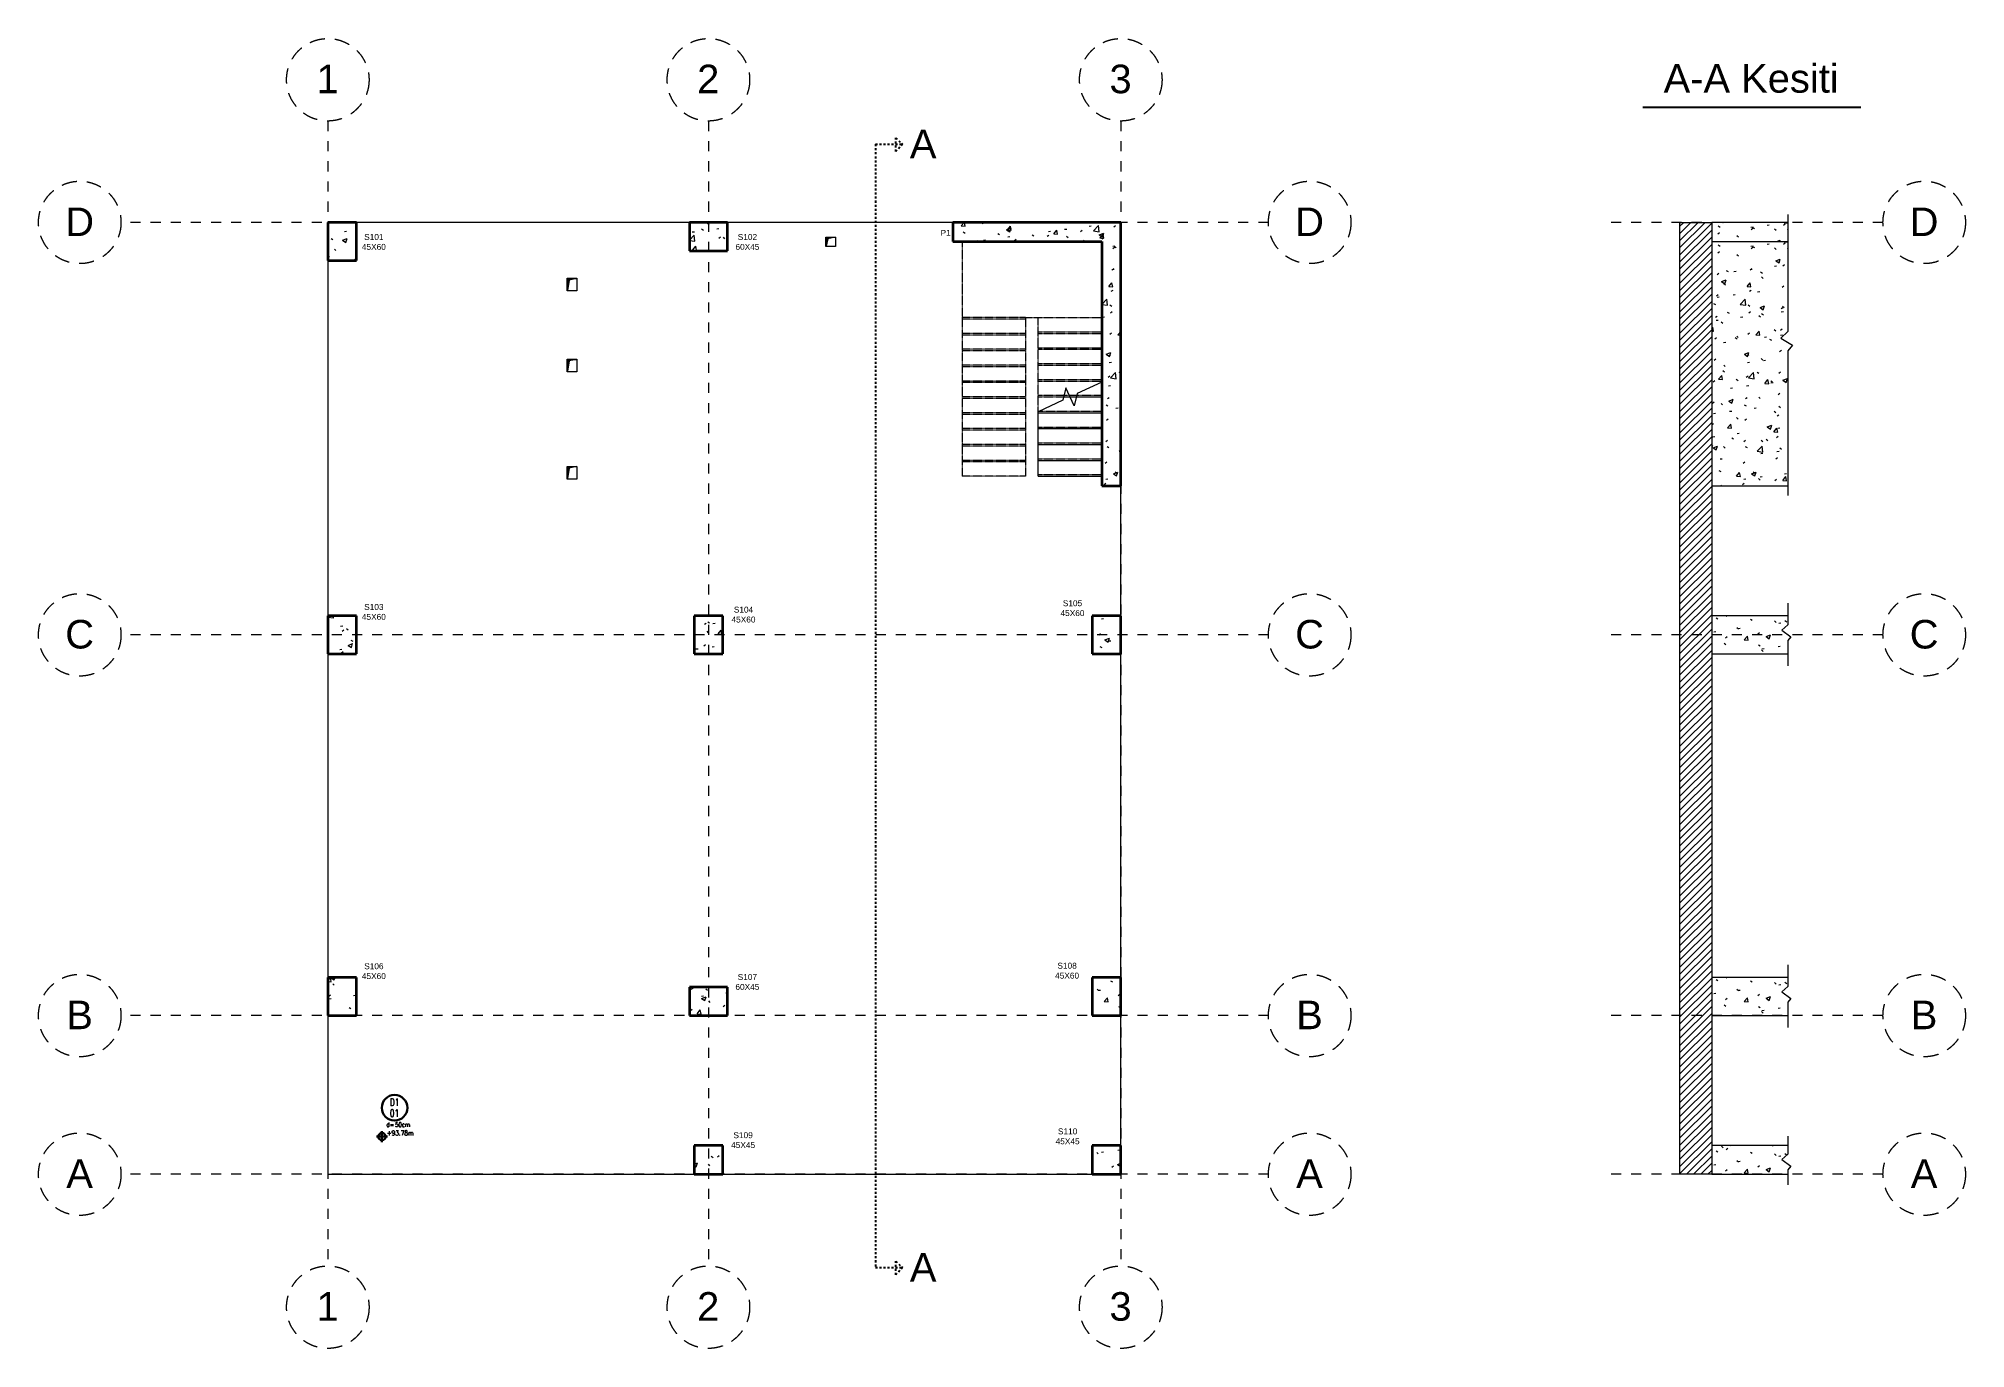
# Model space of a CAD drawing. Header units: millimetres. Extents: x -4560 to 25815, y -2746 to 17898.
import ezdxf
from ezdxf.enums import TextEntityAlignment as Align

# ---------------------------------------------------------------- set-up
doc = ezdxf.new("R2010")
doc.units = ezdxf.units.MM
doc.linetypes.add('Dash', pattern=[6.35, 3.175, -3.175])
doc.linetypes.add('Overhead', pattern=[3.96875, 2.38125, -1.5875])
for name, color, linetype, lineweight in [('A-FLOR', 30, 'Continuous', 9), ('A-WALL', 113, 'Continuous', 18), ('A-WALL-PATT', 111, 'Continuous', 35), ('S-COLS', 52, 'Continuous', 9), ('S-ER-DOSEME-NO', 3, 'Continuous', 30), ('S-ER-KOT-ISARETI-PLAN', 3, 'Continuous', 30), ('S-ER-TARAMA', 7, 'Continuous', 20), ('S-GRID', 1, 'Overhead', 9), ('S-GRID-IDEN', 1, 'Overhead', 0), ('S-STRS', 31, 'Continuous', 9), ('S-STRS-MBND', 31, 'Overhead', 9)]:
    doc.layers.add(name, color=color, linetype=linetype, lineweight=lineweight)
doc.styles.add('Arial', font='arial.ttf', dxfattribs={"height": 450})
doc.styles.add('S-ER-DOSEME-KALINLIGI', font='simplxtw-erd.shx', dxfattribs={"width": 0.75})
doc.styles.add('S-ER-DOSEME-NO', font='simplxtw-erd.shx', dxfattribs={"width": 0.75})
doc.styles.add('S-ER-DOSEME-TIPI', font='simplxtw-erd.shx', dxfattribs={"width": 0.75})
doc.styles.add('S-ER-KOT-ISARETI-PLAN', font='simplxtw-erd.shx', dxfattribs={"width": 0.75})
doc.styles.get("Standard").update_dxf_attribs({"font": 'arial.ttf'})
pattern_1 = [(50, (15179.05, 6221.7), (728.737, -63.756), [76.2, -838.2]), (355, (15179.05, 6221.7), (-140.972, 764.228), [60.96, -670.56]), (100.451, (15239.8, 6216.4), (587.77, 700.467), [64.76, -712.36]), (46.184, (15179.05, 6424.9), (1084.316, -168.17), [114.3, -1257.3]), (96.636, (15269.4, 6410.9), (949.61, 989.71), [97.14, -1068.54]), (351.184, (15179, 6424.9), (949.62, 989.7), [91.44, -1005.84]), (21, (15280.65, 6374.1), (606.458, -409.06), [76.2, -838.2]), (326, (15280.65, 6374.1), (247.208, 736.753), [60.96, -670.56]), (71.451, (15331.2, 6340), (853.668, 327.685), [64.76, -712.36]), (37.5, (15179.05, 6221.7), (12.3547, 338.22), [33.528, -628.904, 33.528, -647.192, -673.1]), (37.5, (15179.05, 6221.7), (12.3547, 338.22), [-1343.152, 33.528, -639.572]), (7.5, (15179.05, 6221.7), (267.279, 400.722), [33.528, -354.584, 33.528, -613.664, -256.54]), (7.5, (15179.05, 6221.7), (267.279, 400.722), [-1035.304, 33.528, -223.012]), (327.5, (14952.48, 6221.7), (542.3633, -22.9153), [33.528, -220.472, 33.528, -758.952, -1051.56]), (327.5, (14952.48, 6221.7), (542.3633, -22.9153), [-1046.48, 33.528, -1018.032]), (317.5, (14850.9, 6221.7), (592.517, 101.707), [33.528, -296.672, 33.528, -492.76, -746.76]), (317.5, (14850.9, 6221.7), (592.517, 101.707), [-856.488, 33.528, -713.232])]

# ---------------------------------------------------------------- blocks, each defined once
blk = doc.blocks.new('Grid - M_Grid Head - Circle-11575-Zemin Kat')
at = {"layer": 'S-GRID-IDEN'}
blk.add_circle((0, 0), 6.5, dxfattribs=at)
blk = doc.blocks.new('S-ER-DOSEME-NO')
at = {"layer": 'Defpoints'}
blk.add_point((0, 0), dxfattribs=at)
at = {"layer": 'S-ER-DOSEME-NO', "color": 3, "lineweight": 30}
blk.add_circle((17, -17), 7, dxfattribs=at)
at = {"layer": 'S-ER-DOSEME-NO', "color": 3, "lineweight": 30, "style": 'S-ER-DOSEME-KALINLIGI', "width": 0.75}
blk.add_text('d=', height=2.5, dxfattribs=at).set_placement((16.75, -25), align=Align.TOP_RIGHT)
at = {"layer": 'S-ER-DOSEME-NO', "width": 0.75}
for tag, style, p in [('DOSEMETIPI', 'S-ER-DOSEME-TIPI', (17, -14)), ('DOSEMENO', 'S-ER-DOSEME-NO', (17, -20))]:
    blk.add_attdef(tag, text='', height=4, dxfattribs=dict(at, style=style)).set_placement(p, align=Align.MIDDLE_CENTER)
at = {"layer": 'S-ER-DOSEME-NO', "color": 3, "lineweight": 30, "style": 'S-ER-DOSEME-KALINLIGI', "width": 0.75}
blk.add_attdef('DOSEMEKALINLIGI', text='', height=2.5, dxfattribs=at).set_placement((17.25, -25), align=Align.TOP_LEFT)
blk = doc.blocks.new('S-ER-KOT-ISARETI-PLAN')
at = {"layer": 'S-ER-KOT-ISARETI-PLAN'}
for p, q in [((2.25, 0), (-2.25, 0)), ((0, -2.25), (0, 2.25))]:
    blk.add_line(p, q, dxfattribs=at)
blk.add_circle((0, 0), 1.5, dxfattribs=at)
at = {"layer": 'S-ER-KOT-ISARETI-PLAN', "style": 'S-ER-KOT-ISARETI-PLAN', "width": 0.75}
blk.add_attdef('PLANKOT', (2, 0.5), '', height=2, dxfattribs=at)
blk = doc.blocks.new('Grid - M_Grid Head - Circle-11575-1_ Kat')
at = {"layer": 'S-GRID-IDEN'}
blk.add_circle((0, 0), 6.5, dxfattribs=at)

msp = doc.modelspace()

# ---------------------------------------------------------------- hatches: boundary and pattern name
at = {"ltscale": 50}
h = msp.add_hatch(color=256, dxfattribs=at)
h.dxf.hatch_style = 1
h.paths.add_polyline_path([(7855, 14627), (7881, 14742), (7996, 14766), (7856, 14766)])
h = msp.add_hatch(color=256, dxfattribs=at)
h.dxf.hatch_style = 1
h.paths.add_polyline_path([(3918, 14116), (3778, 14116), (3778, 13928), (3803, 14092)])
h = msp.add_hatch(color=256, dxfattribs=at)
h.dxf.hatch_style = 1
h.paths.add_polyline_path([(3918, 12842), (3778, 12842), (3778, 12654), (3803, 12818)])
h = msp.add_hatch(color=256, dxfattribs=at)
h.dxf.hatch_style = 1
h.paths.add_polyline_path([(3918, 11151), (3778, 11151), (3778, 10963), (3803, 11127)])
at = {"layer": 'A-FLOR', "lineweight": 9}
h = msp.add_hatch(dxfattribs=at)
h.set_pattern_fill('ANSI31', color=256, scale=25, style=0)
h.set_pattern_definition([(45, (15179.05, 6221.71), (-56.1266, 56.1266), [])])
h.paths.add_polyline_path([(21815, 0), (21815, 15000), (21315, 15000), (21315, 0)])
at = {"layer": 'A-WALL-PATT', "lineweight": 9}
h = msp.add_hatch(dxfattribs=at)
h.set_pattern_fill('FP_1', color=256, style=0, pattern_type=2)
h.set_pattern_definition(pattern_1)
h.paths.add_polyline_path([(9850, 14700), (12500, 14700), (12500, 15000), (9850, 15000)], flags=0)
h = msp.add_hatch(dxfattribs=at)
h.set_pattern_fill('FP_2', color=256, style=0, pattern_type=2)
h.set_pattern_definition([(50, (25238.1, 6521.7), (728.737, -63.756), [76.2, -838.2]), (355, (25238.1, 6521.7), (-140.97, 764.23), [60.96, -670.56]), (100.451, (25298.8, 6516.4), (587.77, 700.467), [64.76, -712.36]), (46.184, (25238.1, 6724.9), (1084.32, -168.17), [114.3, -1257.3]), (96.636, (25328.5, 6710.9), (949.61, 989.71), [97.14, -1068.54]), (351.184, (25238.1, 6724.9), (949.62, 989.7), [91.44, -1005.84]), (21, (25339.7, 6674.1), (606.458, -409.06), [76.2, -838.2]), (326, (25339.7, 6674.1), (247.21, 736.75), [60.96, -670.56]), (71.451, (25390.2, 6640), (853.67, 327.685), [64.76, -712.36]), (37.5, (25238.1, 6521.7), (12.355, 338.22), [33.528, -628.904, 33.528, -647.192, -673.1]), (37.5, (25238.1, 6521.7), (12.355, 338.22), [-1343.152, 33.528, -639.572]), (7.5, (25238.1, 6521.7), (267.279, 400.722), [33.528, -354.584, 33.528, -613.664, -256.54]), (7.5, (25238.1, 6521.7), (267.279, 400.722), [-1035.304, 33.528, -223.012]), (327.5, (25011.53, 6521.7), (542.363, -22.915), [33.528, -220.472, 33.528, -758.952, -1051.56]), (327.5, (25011.53, 6521.7), (542.363, -22.915), [-1046.48, 33.528, -1018.032]), (317.5, (24909.93, 6521.7), (592.517, 101.707), [33.528, -296.672, 33.528, -492.76, -746.76]), (317.5, (24909.93, 6521.7), (592.517, 101.707), [-856.49, 33.53, -713.23])])
h.paths.add_polyline_path([(22259, 14700), (23015, 14700), (23015, 15000), (21815, 15000), (21815, 14700)])
h = msp.add_hatch(dxfattribs=at)
h.set_pattern_fill('FP_1', color=256, style=0, pattern_type=2)
h.set_pattern_definition(pattern_1)
h.paths.add_polyline_path([(12200, 10850), (12500, 10850), (12500, 14700), (12200, 14700), (12200, 13104)], flags=0)
h = msp.add_hatch(dxfattribs=at)
h.set_pattern_fill('FP_2', color=256, style=0, pattern_type=2)
h.set_pattern_definition([(50, (25238.1, 6221.7), (728.737, -63.756), [76.2, -838.2]), (355, (25238.1, 6221.7), (-140.97, 764.23), [60.96, -670.56]), (100.451, (25298.8, 6216.4), (587.77, 700.467), [64.76, -712.36]), (46.184, (25238.1, 6424.9), (1084.32, -168.17), [114.3, -1257.3]), (96.636, (25328.5, 6410.9), (949.61, 989.71), [97.14, -1068.54]), (351.184, (25238.1, 6424.9), (949.62, 989.7), [91.44, -1005.84]), (21, (25339.7, 6374.1), (606.458, -409.06), [76.2, -838.2]), (326, (25339.7, 6374.1), (247.21, 736.75), [60.96, -670.56]), (71.451, (25390.2, 6340), (853.67, 327.685), [64.76, -712.36]), (37.5, (25238.1, 6221.7), (12.355, 338.22), [33.528, -628.904, 33.528, -647.192, -673.1]), (37.5, (25238.1, 6221.7), (12.355, 338.22), [-1343.152, 33.528, -639.572]), (7.5, (25238.1, 6221.7), (267.279, 400.722), [33.528, -354.584, 33.528, -613.664, -256.54]), (7.5, (25238.1, 6221.7), (267.279, 400.722), [-1035.304, 33.528, -223.012]), (327.5, (25011.53, 6221.7), (542.363, -22.915), [33.528, -220.472, 33.528, -758.952, -1051.56]), (327.5, (25011.53, 6221.7), (542.363, -22.915), [-1046.48, 33.528, -1018.032]), (317.5, (24909.93, 6221.7), (592.517, 101.707), [33.528, -296.672, 33.528, -492.76, -746.76]), (317.5, (24909.93, 6221.7), (592.517, 101.707), [-856.49, 33.53, -713.23])])
h.paths.add_polyline_path([(22259, 10850), (23015, 10850), (23015, 14700), (21815, 14700), (21815, 10850)])
at = {"layer": 'S-COLS'}
h = msp.add_hatch(dxfattribs=at)
h.set_pattern_fill('FP_1', color=256, style=0, pattern_type=2)
h.set_pattern_definition(pattern_1)
h.paths.add_polyline_path([(450, 14400), (450, 15000), (0, 15000), (0, 14400)], flags=0)
h = msp.add_hatch(dxfattribs=at)
h.set_pattern_fill('FP_1', color=256, style=0, pattern_type=2)
h.set_pattern_definition(pattern_1)
h.paths.add_polyline_path([(6300, 14550), (6300, 15000), (5700, 15000), (5700, 14550)], flags=0)
h = msp.add_hatch(dxfattribs=at)
h.set_pattern_fill('FP_1', color=256, style=0, pattern_type=2)
h.set_pattern_definition(pattern_1)
h.paths.add_polyline_path([(450, 8200), (450, 8800), (0, 8800), (0, 8200)], flags=0)
h = msp.add_hatch(dxfattribs=at)
h.set_pattern_fill('FP_1', color=256, style=0, pattern_type=2)
h.set_pattern_definition(pattern_1)
h.paths.add_polyline_path([(6225, 8200), (6225, 8800), (5775, 8800), (5775, 8200)], flags=0)
h = msp.add_hatch(dxfattribs=at)
h.set_pattern_fill('FP_1', color=256, style=0, pattern_type=2)
h.set_pattern_definition(pattern_1)
h.paths.add_polyline_path([(12500, 8200), (12500, 8800), (12050, 8800), (12050, 8200)], flags=0)
h = msp.add_hatch(dxfattribs=at)
h.set_pattern_fill('FP_2', color=256, style=0, pattern_type=2)
h.set_pattern_definition([(50, (25266.05, 11921.7), (728.74, -63.756), [76.2, -838.2]), (355, (25266.05, 11921.7), (-140.97, 764.23), [60.96, -670.56]), (100.451, (25326.8, 11916.4), (587.77, 700.47), [64.76, -712.36]), (46.184, (25266.05, 12124.9), (1084.32, -168.17), [114.3, -1257.3]), (96.636, (25356.4, 12110.9), (949.6, 989.7), [97.14, -1068.54]), (351.184, (25266, 12124.9), (949.62, 989.7), [91.44, -1005.84]), (21, (25367.65, 12074.1), (606.46, -409.06), [76.2, -838.2]), (326, (25367.65, 12074.1), (247.21, 736.75), [60.96, -670.56]), (71.451, (25418.2, 12040), (853.67, 327.69), [64.76, -712.36]), (37.5, (25266.05, 11921.7), (12.355, 338.22), [33.528, -628.904, 33.528, -647.192, -673.1]), (37.5, (25266.05, 11921.7), (12.355, 338.22), [-1343.15, 33.53, -639.57]), (7.5, (25266.05, 11921.7), (267.28, 400.722), [33.528, -354.584, 33.528, -613.664, -256.54]), (7.5, (25266.05, 11921.7), (267.28, 400.722), [-1035.304, 33.53, -223.01]), (327.5, (25039.48, 11921.7), (542.363, -22.915), [33.528, -220.472, 33.528, -758.952, -1051.56]), (327.5, (25039.48, 11921.7), (542.363, -22.915), [-1046.48, 33.53, -1018.03]), (317.5, (24937.9, 11921.7), (592.517, 101.707), [33.53, -296.67, 33.53, -492.76, -746.76]), (317.5, (24937.9, 11921.7), (592.517, 101.707), [-856.49, 33.53, -713.23])])
h.paths.add_polyline_path([(23015, 8200), (23015, 8800), (21815, 8800), (21815, 8200)])
h = msp.add_hatch(dxfattribs=at)
h.set_pattern_fill('FP_1', color=256, style=0, pattern_type=2)
h.set_pattern_definition(pattern_1)
h.paths.add_polyline_path([(450, 2500), (450, 3100), (0, 3100), (0, 2500)], flags=0)
h = msp.add_hatch(dxfattribs=at)
h.set_pattern_fill('FP_1', color=256, style=0, pattern_type=2)
h.set_pattern_definition(pattern_1)
h.paths.add_polyline_path([(12500, 2500), (12500, 3100), (12050, 3100), (12050, 2500)], flags=0)
h = msp.add_hatch(dxfattribs=at)
h.set_pattern_fill('FP_2', color=256, style=0, pattern_type=2)
h.set_pattern_definition([(50, (25266.05, 6221.7), (728.74, -63.756), [76.2, -838.2]), (355, (25266.05, 6221.7), (-140.97, 764.23), [60.96, -670.56]), (100.451, (25326.8, 6216.4), (587.77, 700.47), [64.76, -712.36]), (46.184, (25266.05, 6424.9), (1084.32, -168.17), [114.3, -1257.3]), (96.636, (25356.4, 6410.9), (949.6, 989.7), [97.14, -1068.54]), (351.184, (25266, 6424.9), (949.62, 989.7), [91.44, -1005.84]), (21, (25367.65, 6374.1), (606.46, -409.06), [76.2, -838.2]), (326, (25367.65, 6374.1), (247.21, 736.75), [60.96, -670.56]), (71.451, (25418.2, 6340), (853.67, 327.69), [64.76, -712.36]), (37.5, (25266.05, 6221.7), (12.355, 338.22), [33.528, -628.904, 33.528, -647.192, -673.1]), (37.5, (25266.05, 6221.7), (12.355, 338.22), [-1343.15, 33.53, -639.57]), (7.5, (25266.05, 6221.7), (267.28, 400.722), [33.528, -354.584, 33.528, -613.664, -256.54]), (7.5, (25266.05, 6221.7), (267.28, 400.722), [-1035.304, 33.53, -223.01]), (327.5, (25039.48, 6221.7), (542.363, -22.915), [33.528, -220.472, 33.528, -758.952, -1051.56]), (327.5, (25039.48, 6221.7), (542.363, -22.915), [-1046.48, 33.53, -1018.03]), (317.5, (24937.9, 6221.7), (592.517, 101.707), [33.53, -296.67, 33.53, -492.76, -746.76]), (317.5, (24937.9, 6221.7), (592.517, 101.707), [-856.49, 33.53, -713.23])])
h.paths.add_polyline_path([(23015, 2500), (23015, 3100), (21815, 3100), (21815, 2500)])
h = msp.add_hatch(dxfattribs=at)
h.set_pattern_fill('FP_1', color=256, style=0, pattern_type=2)
h.set_pattern_definition(pattern_1)
h.paths.add_polyline_path([(6300, 2500), (6300, 2950), (5700, 2950), (5700, 2500)], flags=0)
h = msp.add_hatch(dxfattribs=at)
h.set_pattern_fill('FP_1', color=256, style=0, pattern_type=2)
h.set_pattern_definition(pattern_1)
h.paths.add_polyline_path([(6225, 0), (6225, 450), (5775, 450), (5775, 0)], flags=0)
h = msp.add_hatch(dxfattribs=at)
h.set_pattern_fill('FP_1', color=256, style=0, pattern_type=2)
h.set_pattern_definition(pattern_1)
h.paths.add_polyline_path([(12500, 0), (12500, 450), (12050, 450), (12050, 0)], flags=0)
h = msp.add_hatch(dxfattribs=at)
h.set_pattern_fill('FP_2', color=256, style=0, pattern_type=2)
h.set_pattern_definition([(50, (25266.05, 3521.7), (728.74, -63.756), [76.2, -838.2]), (355, (25266.05, 3521.7), (-140.97, 764.23), [60.96, -670.56]), (100.451, (25326.8, 3516.4), (587.77, 700.47), [64.76, -712.36]), (46.184, (25266.05, 3724.9), (1084.32, -168.17), [114.3, -1257.3]), (96.636, (25356.4, 3710.9), (949.6, 989.7), [97.14, -1068.54]), (351.184, (25266, 3724.9), (949.62, 989.7), [91.44, -1005.84]), (21, (25367.65, 3674.1), (606.46, -409.06), [76.2, -838.2]), (326, (25367.65, 3674.1), (247.21, 736.75), [60.96, -670.56]), (71.451, (25418.2, 3640), (853.67, 327.69), [64.76, -712.36]), (37.5, (25266.05, 3521.7), (12.355, 338.22), [33.528, -628.904, 33.528, -647.192, -673.1]), (37.5, (25266.05, 3521.7), (12.355, 338.22), [-1343.15, 33.53, -639.57]), (7.5, (25266.05, 3521.7), (267.28, 400.722), [33.528, -354.584, 33.528, -613.664, -256.54]), (7.5, (25266.05, 3521.7), (267.28, 400.722), [-1035.304, 33.53, -223.01]), (327.5, (25039.48, 3521.7), (542.363, -22.915), [33.528, -220.472, 33.528, -758.952, -1051.56]), (327.5, (25039.48, 3521.7), (542.363, -22.915), [-1046.48, 33.53, -1018.03]), (317.5, (24937.9, 3521.7), (592.517, 101.707), [33.53, -296.67, 33.53, -492.76, -746.76]), (317.5, (24937.9, 3521.7), (592.517, 101.707), [-856.49, 33.53, -713.23])])
h.paths.add_polyline_path([(23015, 0), (23015, 450), (21815, 450), (21815, 0)])

# ---------------------------------------------------------------- linework, layer by layer
msp.add_line((20728, 16816), (24164, 16816))
at = {"linetype": 'Dash', "ltscale": 10}
for p, q in [((8633, 16232), (8633, -1472)), ((8633, 16232), (9058, 16232)), ((8953, 16117), (8953, 16332)), ((8953, 16332), (9058, 16232)), ((9058, 16232), (8953, 16117)), ((8633, -1472), (9058, -1472)), ((8953, -1587), (8953, -1372)), ((8953, -1372), (9058, -1472)), ((9058, -1472), (8953, -1587))]:
    msp.add_line(p, q, dxfattribs=at)
at = {"layer": 'A-FLOR'}
for p, q in [((5700, 15000), (450, 15000)), ((9850, 15000), (6300, 15000)), ((21315, 15000), (21815, 15000)), ((21315, 0), (21315, 15000)), ((21815, 15000), (21815, 2500)), ((7853, 14620), (7853, 14770)), ((7853, 14770), (8003, 14770)), ((8003, 14620), (7853, 14620)), ((8003, 14770), (8003, 14620)), ((0, 14400), (0, 8800)), ((3775, 13920), (3775, 14120)), ((3775, 14120), (3925, 14120)), ((3925, 14120), (3925, 13920)), ((3925, 13920), (3775, 13920)), ((3775, 12647), (3775, 12847)), ((3775, 12847), (3925, 12847)), ((3925, 12847), (3925, 12647)), ((3925, 12647), (3775, 12647)), ((3775, 10955), (3775, 11155)), ((3775, 11155), (3925, 11155)), ((3925, 10955), (3775, 10955)), ((3925, 11155), (3925, 10955)), ((12500, 8800), (12500, 10850)), ((12500, 3100), (12500, 8200)), ((0, 2500), (0, 0)), ((12500, 450), (12500, 2500)), ((21815, 2500), (21815, 0)), ((0, 0), (5775, 0)), ((6225, 0), (12050, 0)), ((21815, 0), (21315, 0))]:
    msp.add_line(p, q, dxfattribs=at)
at = {"layer": 'A-FLOR', "ltscale": 50}
msp.add_line((0, 8200), (0, 3100), dxfattribs=at)
at = {"layer": 'A-WALL', "lineweight": 35}
for p, q in [((12500, 15000), (9850, 15000)), ((9850, 15000), (9850, 14700)), ((12500, 10850), (12500, 15000)), ((9850, 14700), (12200, 14700)), ((12200, 14700), (12200, 10850)), ((12200, 10850), (12500, 10850))]:
    msp.add_line(p, q, dxfattribs=at)
at = {"layer": 'A-WALL'}
for p, q in [((23015, 15000), (21815, 15000)), ((23015, 15127), (23015, 13280)), ((21815, 14700), (23015, 14700)), ((23015, 13280), (22904, 13177)), ((22904, 13177), (23088, 13063)), ((23088, 13063), (23015, 12978)), ((23015, 12978), (23015, 10698)), ((21815, 10850), (23015, 10850))]:
    msp.add_line(p, q, dxfattribs=at)
at = {"layer": 'S-COLS', "lineweight": 35}
for p, q in [((0, 15000), (0, 14400)), ((450, 15000), (0, 15000)), ((450, 14400), (450, 15000)), ((6300, 15000), (5700, 15000)), ((5700, 15000), (5700, 14550)), ((6300, 14550), (6300, 15000)), ((0, 14400), (450, 14400)), ((5700, 14550), (6300, 14550)), ((0, 8800), (0, 8200)), ((450, 8800), (0, 8800)), ((450, 8200), (450, 8800)), ((5775, 8800), (5775, 8200)), ((6225, 8800), (5775, 8800)), ((6225, 8200), (6225, 8800)), ((12050, 8800), (12050, 8200)), ((12500, 8800), (12050, 8800)), ((12500, 8200), (12500, 8800)), ((0, 8200), (450, 8200)), ((5775, 8200), (6225, 8200)), ((12050, 8200), (12500, 8200)), ((0, 3100), (0, 2500)), ((450, 3100), (0, 3100)), ((450, 2500), (450, 3100)), ((12050, 3100), (12050, 2500)), ((12500, 3100), (12050, 3100)), ((12500, 2500), (12500, 3100)), ((6300, 2950), (5700, 2950)), ((5700, 2950), (5700, 2500)), ((6300, 2500), (6300, 2950)), ((0, 2500), (450, 2500)), ((5700, 2500), (6300, 2500)), ((12050, 2500), (12500, 2500)), ((6225, 450), (5775, 450)), ((5775, 450), (5775, 0)), ((6225, 0), (6225, 450)), ((12050, 450), (12050, 0)), ((12500, 450), (12050, 450)), ((12500, 0), (12500, 450)), ((5775, 0), (6225, 0)), ((12050, 0), (12500, 0))]:
    msp.add_line(p, q, dxfattribs=at)
at = {"layer": 'S-COLS'}
for p, q in [((23015, 8997), (23015, 8656)), ((23015, 8800), (21815, 8800)), ((23015, 8656), (22923, 8574)), ((22923, 8574), (23063, 8469)), ((23063, 8469), (23015, 8409)), ((23015, 8409), (23015, 8011)), ((21815, 8200), (23015, 8200)), ((23015, 3100), (21815, 3100)), ((23015, 3297), (23015, 2956)), ((23015, 2956), (22923, 2874)), ((22923, 2874), (23063, 2769)), ((23063, 2769), (23015, 2709)), ((21815, 2500), (23015, 2500)), ((23015, 2709), (23015, 2311)), ((23015, 450), (21815, 450)), ((23015, 315), (22923, 233)), ((23015, 597), (23015, 315)), ((22923, 233), (23063, 128)), ((23063, 128), (23015, 68)), ((23015, 68), (23015, -170)), ((21815, 0), (23015, 0))]:
    msp.add_line(p, q, dxfattribs=at)
at = {"layer": 'S-ER-TARAMA'}
for points in [[(7881, 14742), (7855, 14627), (7856, 14766), (7996, 14766)], [(3803, 14092), (3778, 13928), (3778, 14116), (3918, 14116)], [(3803, 12818), (3778, 12654), (3778, 12842), (3918, 12842)], [(3803, 11127), (3778, 10963), (3778, 11151), (3918, 11151)]]:
    msp.add_lwpolyline(points, close=True, dxfattribs=at)
at = {"layer": 'S-GRID', "linetype": 'Dash', "ltscale": 50}
for p, q in [((0, 16598), (0, -1446)), ((6000, 16598), (6000, -1446)), ((12500, 16598), (12500, -1446)), ((14828, 15000), (-3260, 15000)), ((24515, 15000), (20210, 15000)), ((14828, 8500), (-3260, 8500)), ((24515, 8500), (20210, 8500)), ((14828, 2500), (-3260, 2500)), ((24515, 2500), (20210, 2500)), ((14828, 0), (-3260, 0)), ((24515, 0), (20210, 0))]:
    msp.add_line(p, q, dxfattribs=at)
at = {"layer": 'S-STRS'}
for p, q in [((11600, 12250), (11700, 12250)), ((11800, 12250), (12200, 12250)), ((11200, 12000), (11200, 12017)), ((11200, 11750), (11200, 12000)), ((11200, 12000), (12200, 12000)), ((11200, 11500), (11200, 11750)), ((11200, 11750), (12200, 11750)), ((11200, 11250), (11200, 11500)), ((11200, 11500), (12200, 11500)), ((11200, 11000), (11200, 11250)), ((11200, 11250), (12200, 11250)), ((11200, 11000), (12200, 11000))]:
    msp.add_line(p, q, dxfattribs=at)
at = {"layer": 'S-STRS', "linetype": 'Overhead'}
for p, q in [((11606, 12275), (11688, 12275)), ((11807, 12275), (12200, 12275)), ((11217, 12025), (12200, 12025)), ((11200, 11775), (12200, 11775)), ((11200, 11525), (12200, 11525)), ((11200, 11275), (12200, 11275)), ((11200, 11025), (12200, 11025))]:
    msp.add_line(p, q, dxfattribs=at)
at = {"layer": 'S-STRS-MBND'}
for p, q in [((10000, 14700), (10000, 13500)), ((12200, 14700), (10000, 14700)), ((12200, 13500), (12200, 14700)), ((11000, 13500), (10000, 13500)), ((10000, 13500), (10000, 11000)), ((11000, 13475), (10000, 13475)), ((11000, 13500), (11200, 13500)), ((11000, 13500), (11000, 11000)), ((11200, 13500), (12200, 13500)), ((11200, 12017), (11200, 13500)), ((12200, 12483), (12200, 13500)), ((11000, 13250), (10000, 13250)), ((11000, 13225), (10000, 13225)), ((11200, 13275), (12200, 13275)), ((11200, 13250), (12200, 13250)), ((11000, 13000), (10000, 13000)), ((11000, 12975), (10000, 12975)), ((11200, 13025), (12200, 13025)), ((11200, 13000), (12200, 13000)), ((11200, 12775), (12200, 12775)), ((11000, 12750), (10000, 12750)), ((11000, 12725), (10000, 12725)), ((11000, 12500), (10000, 12500)), ((11000, 12475), (10000, 12475)), ((11200, 12750), (12200, 12750)), ((11200, 12525), (12200, 12525)), ((11200, 12500), (12200, 12500)), ((11000, 12250), (10000, 12250)), ((11000, 12225), (10000, 12225)), ((11200, 12275), (11606, 12275)), ((11200, 12250), (11600, 12250)), ((11688, 12275), (11807, 12275)), ((11700, 12250), (11800, 12250)), ((11000, 12000), (10000, 12000)), ((11000, 11975), (10000, 11975)), ((11200, 12025), (11217, 12025)), ((11000, 11750), (10000, 11750)), ((11000, 11725), (10000, 11725)), ((11000, 11500), (10000, 11500)), ((11000, 11475), (10000, 11475)), ((11000, 11250), (10000, 11250)), ((11000, 11225), (10000, 11225)), ((11000, 11000), (10000, 11000))]:
    msp.add_line(p, q, dxfattribs=at)
at = {"layer": 'S-STRS-MBND', "linetype": 'Continuous'}
for p, q in [((12200, 12483), (11813, 12303)), ((11587, 12197), (11200, 12017)), ((11634, 12392), (11587, 12197)), ((11766, 12108), (11634, 12392)), ((11813, 12303), (11766, 12108))]:
    msp.add_line(p, q, dxfattribs=at)

# ---------------------------------------------------------------- block references
at = {"layer": 'S-ER-DOSEME-NO', "xscale": 28.78159642956647, "yscale": 28.78159642956647, "zscale": 28.78159642956647}
msp.add_blockref('S-ER-DOSEME-NO', (563, 1536), dxfattribs=at).add_auto_attribs({'DOSEMENO': '01', 'DOSEMETIPI': 'D1', 'DOSEMEKALINLIGI': '50cm'})
at = {"layer": 'S-ER-KOT-ISARETI-PLAN', "xscale": 38.37546190608862, "yscale": 38.37546190608862, "zscale": 38.37546190608862}
msp.add_blockref('S-ER-KOT-ISARETI-PLAN', (854, 592), dxfattribs=at).add_auto_attribs({'PLANKOT': '+93.78m'})
at = {"layer": 'S-GRID-IDEN', "linetype": 'Continuous', "xscale": 99.99999999999993, "yscale": 99.99999999999993, "zscale": 99.99999999999993}
for p, rotation in [((0, 17248), 180), ((6000, 17248), 180), ((12500, 17248), 180), ((-3910, 15000), 89.99999999999982), ((15478, 15000), 89.99999999999982), ((-3910, 8500), 89.99999999999982), ((15478, 8500), 89.99999999999982), ((-3910, 2500), 89.99999999999982), ((15478, 2500), 89.99999999999982), ((-3910, 0), 89.99999999999982), ((15478, 0), 89.99999999999982), ((0, -2096), 180), ((6000, -2096), 180), ((12500, -2096), 180)]:
    msp.add_blockref('Grid - M_Grid Head - Circle-11575-Zemin Kat', p, dxfattribs=dict(at, rotation=rotation))
at = {"layer": 'S-GRID-IDEN', "linetype": 'Overhead', "xscale": 99.99999999999993, "yscale": 99.99999999999993, "zscale": 99.99999999999993, "rotation": 89.99999999999982}
for p in [(25165, 15000), (25165, 8500), (25165, 2500), (25165, 0)]:
    msp.add_blockref('Grid - M_Grid Head - Circle-11575-1_ Kat', p, dxfattribs=at)

# ---------------------------------------------------------------- texts
at = {"char_height": 450, "attachment_point": 1, "style": 'Arial'}
for s, insert, width in [('A-A Kesiti', (21057, 17495), 2768.79), ('A', (9175, 16462), 424.89), ('A', (9175, -1242), 424.89)]:
    msp.add_mtext(s, dxfattribs=dict(at, insert=insert, width=width))
at = {"ltscale": 50, "char_height": 93.6, "attachment_point": 5}
for s, insert in [('S101^J45X60', (726, 14692)), ('S102^J60X45', (6615, 14692)), ('P1', (9739, 14836)), ('S103^J45X60', (726, 8861)), ('S104^J45X60', (6553, 8819)), ('S105^J45X60', (11739, 8920)), ('S106^J45X60', (726, 3199)), ('S107^J60X45', (6614, 3029)), ('S108^J45X60', (11654, 3207)), ('S109^J45X45', (6547, 536)), ('S110^J45X45', (11662, 596))]:
    msp.add_mtext_dynamic_manual_height_columns(s, width=351936, gutter_width=468, heights=[0], dxfattribs=dict(at, insert=insert))
at = {"layer": 'S-GRID-IDEN', "char_height": 450, "attachment_point": 1, "style": 'Arial'}
for s, insert, width in [('\\fArial|b0|i0|c162|p34|;1', (-178, 17486), 424.89), ('\\fArial|b0|i0|c162|p34|;2', (5822, 17486), 424.89), ('\\fArial|b0|i0|c162|p34|;3', (12322, 17486), 424.89), ('\\fArial|b0|i0|c162|p34|;D', (-4139, 15235), 553.16), ('\\fArial|b0|i0|c162|p34|;D', (15249, 15235), 553.16), ('\\fArial|b0|i0|c162|p34|;D', (24936, 15235), 553.16), ('\\fArial|b0|i0|c162|p34|;C', (-4139, 8735), 553.16), ('\\fArial|b0|i0|c162|p34|;C', (15249, 8735), 553.16), ('\\fArial|b0|i0|c162|p34|;C', (24936, 8735), 553.16), ('\\fArial|b0|i0|c162|p34|;B', (-4122, 2735), 513.08), ('\\fArial|b0|i0|c162|p34|;B', (15265, 2735), 513.08), ('\\fArial|b0|i0|c162|p34|;B', (24953, 2735), 513.08), ('\\fArial|b0|i0|c162|p34|;A', (-4122, 235), 513.08), ('\\fArial|b0|i0|c162|p34|;A', (15265, 235), 513.08), ('\\fArial|b0|i0|c162|p34|;A', (24953, 235), 513.08), ('\\fArial|b0|i0|c162|p34|;1', (-178, -1859), 424.89), ('\\fArial|b0|i0|c162|p34|;2', (5822, -1859), 424.89), ('\\fArial|b0|i0|c162|p34|;3', (12322, -1859), 424.89)]:
    msp.add_mtext(s, dxfattribs=dict(at, insert=insert, width=width))

doc.saveas('drawing.dxf')
